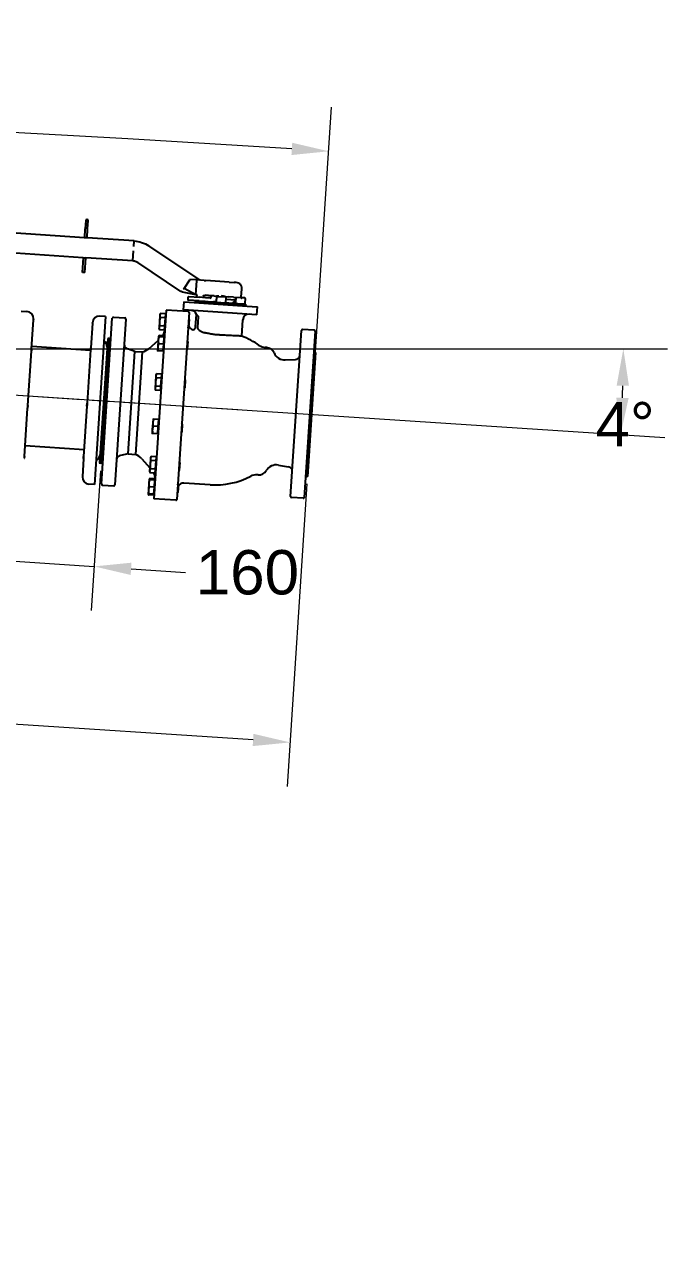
# Model space of a CAD drawing. Header units: millimetres. Extents: x 0 to 14850, y -38768 to 10500.
# Drawn here: x 6331 to 7420, y 5505 to 7564 of the extents above; entities that cross this region are included whole.
import ezdxf

# ---------------------------------------------------------------- set-up
doc = ezdxf.new("R2010")
doc.units = ezdxf.units.MM
doc.header["$LTSCALE"] = 25
doc.linetypes.add('CHAIN', pattern=[0.3543, 0.2362, -0.0295, 0.0591, -0.0295])
for name, color, linetype, lineweight in [('Centerline', 7, 'Continuous', 18), ('Dimension', 7, 'Continuous', 18), ('Visible', 7, 'Continuous', 25)]:
    doc.layers.add(name, color=color, linetype=linetype, lineweight=lineweight)
doc.styles.add('Title', font='arial.ttf')
doc.dimstyles.new('Default - Method 2b', dxfattribs={"dimscale": 25, "dimtxt": 3, "dimasz": 2.5, "dimexe": 3, "dimexo": 0.5, "dimgap": 0.7, "dimtad": 0, "dimtoh": 1, "dimdec": 1, "dimrnd": 1e-08, "dimtxsty": 'Title', "dimcen": 0.09, "dimdle": 10, "dimclrd": 256, "dimclre": 256, "dimclrt": 7, "dimadec": 0, "dimazin": 2, "dimtfac": 0.833333, "dimtdec": 1, "dimtmove": 0, "dimatfit": 3, "dimfxl": 1, "dimtolj": 1, "dimlwd": -1, "dimlwe": -1, "dimarcsym": 0})

# ---------------------------------------------------------------- blocks, each defined once
blk = doc.blocks.new('*D48')
at = {"layer": 'Defpoints', "color": 0, "transparency": 16777216}
for p in [(5120.4, 7014.7), (5132.9, 7014.7), (5651.1, 6979.9), (7343.1, 6917.7)]:
    blk.add_point(p, dxfattribs=at)
at = {"layer": 'Dimension', "transparency": 16777216}
for p, q in [((5145.4, 7014.7), (7420.2, 7014.7)), ((5663.6, 6979.1), (7415.3, 6864.3))]:
    blk.add_line(p, q, dxfattribs=at)
blk.add_arc((5120.4, 7014.7), 2224.8, 357.859, 358.3904, dxfattribs=at)
for points in [[(7333.9, 6952.4), (7354.7, 6952.1), (7345.2, 7014.7)], [(7354.1, 6931.1), (7333.3, 6932.1), (7340.4, 6869.2)]]:
    blk.add_solid(points, dxfattribs=at)
at = {"layer": 'Dimension', "color": 7, "transparency": 16777216, "insert": (7298.1, 6849.4), "char_height": 75, "attachment_point": 7, "style": 'Title'}
blk.add_mtext('\\A1;4°', dxfattribs=at)
blk = doc.blocks.new('*D49')
at = {"layer": 'Defpoints', "color": 0, "transparency": 16777216}
for p in [(4831.7, 7436.9), (822.5, 7008.3), (6810.5, 6798.7), (3823.4, -38768.2)]:
    blk.add_point(p, dxfattribs=at)
at = {"layer": 'Dimension', "transparency": 16777216}
for p, q in [((821.7, 7020.8), (795.3, 7423.8)), ((6811.3, 6811.2), (6851.4, 7423.8))]:
    blk.add_line(p, q, dxfattribs=at)
blk.add_arc((3823.4, -38768.2), 46216.1, 86.32687, 93.67315, dxfattribs=at)
for points in [[(863.2, 7342.6), (861.9, 7363.4), (800.2, 7349)], [(6784.8, 7363.4), (6783.5, 7342.6), (6846.5, 7349)]]:
    blk.add_solid(points, dxfattribs=at)
at = {"layer": 'Dimension', "color": 7, "transparency": 16777216, "insert": (3778.9, 7465.4), "char_height": 75, "attachment_point": 7, "style": 'Title'}
blk.add_mtext('\\A1;8°', dxfattribs=at)
blk = doc.blocks.new('*D52')
at = {"layer": 'Defpoints', "color": 0, "transparency": 16777216}
for p in [(5120.4, 7014.7), (6810.5, 6798.7), (5084, 6459.7)]:
    blk.add_point(p, dxfattribs=at)
at = {"layer": 'Dimension', "transparency": 16777216}
for p, q in [((5119.6, 7002.3), (5079.1, 6384.8)), ((6809.6, 6786.2), (6776, 6273.6)), ((5146.4, 6455.6), (5741.1, 6416.6)), ((6718.6, 6352.5), (5978.6, 6401))]:
    blk.add_line(p, q, dxfattribs=at)
for points in [[(5147.1, 6466), (5145.7, 6445.2), (5084, 6459.7)], [(6719.3, 6362.9), (6717.9, 6342.1), (6781, 6348.4)]]:
    blk.add_solid(points, dxfattribs=at)
at = {"layer": 'Dimension', "color": 7, "transparency": 16777216, "insert": (5758.6, 6370.5), "char_height": 75, "attachment_point": 7, "style": 'Title'}
blk.add_mtext('\\A1;1701', dxfattribs=at)
blk = doc.blocks.new('*D58')
at = {"layer": 'Defpoints', "color": 0, "transparency": 16777216}
for p in [(6301.5, 6831.1), (6461.2, 6820.6), (6290.1, 6656.7)]:
    blk.add_point(p, dxfattribs=at)
at = {"layer": 'Dimension', "transparency": 16777216}
for p, q in [((6300.7, 6818.6), (6285.2, 6581.9)), ((6460.3, 6808.1), (6444.8, 6571.4)), ((6227.7, 6660.8), (6165.3, 6664.9)), ((6290.1, 6656.7), (6449.7, 6646.3)), ((6512.1, 6642.2), (6604.1, 6636.1))]:
    blk.add_line(p, q, dxfattribs=at)
for points in [[(6228.4, 6671.2), (6227, 6650.4), (6290.1, 6656.7)], [(6512.8, 6652.6), (6511.4, 6631.8), (6449.7, 6646.3)]]:
    blk.add_solid(points, dxfattribs=at)
at = {"layer": 'Dimension', "color": 7, "transparency": 16777216, "insert": (6621.6, 6597.8), "char_height": 75, "attachment_point": 7, "style": 'Title'}
blk.add_mtext('\\A1;160', dxfattribs=at)

msp = doc.modelspace()

# ---------------------------------------------------------------- linework, layer by layer
at = {"layer": 'Centerline', "linetype": 'CHAIN', "ltscale": 23.990969}
msp.add_line((5651.09, 6979.94), (6692.94, 6911.64), dxfattribs=at)
at = {"layer": 'Visible'}
for p, q in [((6433.34, 7202.75), (5931.67, 7235.63)), ((6435.49, 7231.78), (6434.58, 7217.81)), ((6438.57, 7217.55), (6439.48, 7231.52)), ((6433.59, 7202.7), (6434.58, 7217.81)), ((6437.58, 7202.44), (6438.57, 7217.55)), ((6431.11, 7168.82), (5929.44, 7201.71)), ((6517.41, 7197.24), (6437.83, 7202.45)), ((6516.79, 7187.83), (6517.41, 7197.24)), ((6629, 7130.79), (6542.17, 7188.82)), ((6429.74, 7143.97), (6431.37, 7168.83)), ((6433.73, 7143.71), (6435.36, 7168.57)), ((6515.18, 7163.31), (6435.6, 7168.52)), ((6515.18, 7163.31), (6516.3, 7180.27)), ((6596.34, 7111.72), (6523.28, 7160.55)), ((6433.73, 7143.71), (6429.74, 7143.97)), ((6601.66, 7116.76), (6611.31, 7131.2)), ((6611.31, 7131.2), (6611.79, 7131.92)), ((6623.31, 7131.17), (6611.79, 7131.92)), ((6621.68, 7106.22), (6623.25, 7130.17)), ((6635.71, 7130.35), (6623.31, 7131.17)), ((6635.71, 7130.35), (6638.78, 7130.15)), ((6677.92, 7127.59), (6638.78, 7130.15)), ((6677.92, 7127.59), (6686.81, 7127)), ((6690.17, 7126.78), (6686.81, 7127)), ((6600.86, 7115.56), (6601.66, 7116.76)), ((6621.68, 7106.22), (6601.66, 7116.76)), ((6623.82, 7106.08), (6621.68, 7106.22)), ((6623.59, 7102.58), (6623.82, 7106.08)), ((6648.17, 7104.48), (6637.88, 7105.16)), ((6647.11, 7103.55), (6646.96, 7101.25)), ((6652.51, 7104.2), (6648.17, 7104.48)), ((6652.51, 7104.2), (6656.5, 7103.94)), ((6656.5, 7103.94), (6655.91, 7094.96)), ((6660.49, 7103.68), (6656.5, 7103.94)), ((6657.57, 7103.37), (6671.54, 7102.45)), ((6698.58, 7102.18), (6699.49, 7116.15)), ((6601.34, 7094.02), (6600.45, 7080.55)), ((6601.34, 7094.02), (6610.12, 7093.45)), ((6608.18, 7102.09), (6607.92, 7098.1)), ((6627.59, 7095.81), (6608.86, 7097.04)), ((6609.25, 7103.03), (6627.99, 7101.8)), ((6610.12, 7093.45), (6717.28, 7086.42)), ((6621.33, 7093.25), (6621.49, 7095.71)), ((6621.33, 7093.25), (6706.15, 7087.69)), ((6623.29, 7092.59), (6621.33, 7093.25)), ((6621.49, 7095.71), (6706.31, 7090.15)), ((6623.59, 7102.58), (6623.56, 7102.09)), ((6627.59, 7095.81), (6637.65, 7095.15)), ((6638.04, 7101.14), (6627.99, 7101.8)), ((6637.65, 7095.15), (6642.58, 7094.83)), ((6642.98, 7100.81), (6638.04, 7101.14)), ((6642.58, 7094.83), (6651.86, 7094.22)), ((6645.82, 7100.63), (6642.98, 7100.81)), ((6646.94, 7094.04), (6646.97, 7094.54)), ((6654.85, 7094.02), (6651.86, 7094.22)), ((6654.85, 7094.02), (6655.95, 7093.95)), ((6656.5, 7102.43), (6655.92, 7093.45)), ((6671.57, 7102.95), (6676.29, 7102.64)), ((6672.47, 7101.39), (6671.88, 7092.41)), ((6671.91, 7092.91), (6683.83, 7092.12)), ((6689.16, 7096.79), (6672.24, 7097.89)), ((6685.18, 7102.06), (6676.29, 7102.64)), ((6680.86, 7091.82), (6680.9, 7092.32)), ((6683.83, 7092.12), (6687.88, 7091.86)), ((6685.18, 7102.06), (6697.52, 7101.25)), ((6687.88, 7091.86), (6692.87, 7091.53)), ((6689.53, 7101.77), (6688.94, 7092.79)), ((6689.16, 7096.79), (6689.49, 7101.77)), ((6692.87, 7091.53), (6703.7, 7090.82)), ((6698.51, 7101.18), (6697.52, 7101.25)), ((6698.58, 7102.18), (6698.51, 7101.18)), ((6698.51, 7101.18), (6698.7, 7101.17)), ((6704.35, 7100.8), (6699.51, 7101.12)), ((6704.12, 7087.29), (6706.15, 7087.69)), ((6705.28, 7099.74), (6704.76, 7091.75)), ((6706.15, 7087.69), (6706.31, 7090.15)), ((6717.28, 7086.42), (6726.07, 7085.85)), ((6725.19, 7072.38), (6726.07, 7085.85)), ((6326.23, 7078.49), (6335.71, 7077.87)), ((6343.61, 7014.85), (6346.79, 7063.42)), ((6346.83, 7064.1), (6346.79, 7063.42)), ((6346.83, 7064.1), (6346.9, 7065.11)), ((6468.92, 7069.13), (6450.28, 6784.74)), ((6468.92, 7069.13), (6459.45, 7069.75)), ((6461.89, 6785.99), (6480.27, 7066.38)), ((6482.4, 7068.25), (6501.36, 7067.01)), ((6503.22, 7064.88), (6484.84, 6784.48)), ((6571.35, 7079.96), (6550.42, 6760.64)), ((6560.75, 7071.08), (6560.07, 7060.71)), ((6560.85, 7072.69), (6560.75, 7071.08)), ((6560.85, 7072.69), (6562.04, 7074.47)), ((6569.7, 7067.02), (6561.59, 7067.55)), ((6570.16, 7073.94), (6562.04, 7074.47)), ((6569.7, 7067.02), (6568.8, 7053.2)), ((6570.16, 7073.94), (6569.7, 7067.02)), ((6569.97, 7071.09), (6570.77, 7071.03)), ((6608.77, 7077.5), (6571.35, 7079.96)), ((6610.17, 7075.91), (6589.43, 6759.59)), ((6609.24, 7079.98), (6600.45, 7080.55)), ((6716.4, 7072.95), (6609.24, 7079.98)), ((6610.41, 7064.2), (6609.47, 7065.26)), ((6610.41, 7064.2), (6609.52, 7050.68)), ((6621.36, 7051.62), (6622.75, 7072.88)), ((6625.52, 7068.89), (6624.32, 7050.55)), ((6699.26, 7036.12), (6701.08, 7063.94)), ((6725.19, 7072.38), (6716.4, 7072.95)), ((6446.66, 7058.14), (6443.91, 7016.26)), ((6446.66, 7058.14), (6446.68, 7058.44)), ((6446.69, 7058.56), (6446.68, 7058.44)), ((6559.39, 7050.34), (6559.28, 7048.74)), ((6559.28, 7048.74), (6560.23, 7046.81)), ((6560.07, 7060.71), (6559.39, 7050.34)), ((6568.34, 7046.28), (6560.23, 7046.81)), ((6568.8, 7053.2), (6560.69, 7053.73)), ((6568.8, 7053.2), (6568.34, 7046.28)), ((6568.53, 7049.13), (6569.33, 7049.08)), ((6609.52, 7050.68), (6608.73, 7049.99)), ((6782.17, 6764.49), (6800.61, 7045.89)), ((6822.17, 7045.98), (6802.21, 7047.28)), ((6823.57, 7044.38), (6805.12, 6762.99)), ((6472.52, 7032.32), (6458.66, 6820.77)), ((6475.02, 7032.15), (6461.15, 6820.61)), ((6475.02, 7032.15), (6472.52, 7032.32)), ((6474.95, 7031.16), (6478.06, 7032.69)), ((6542.8, 7015.26), (6557.96, 7028.56)), ((6558.01, 7029.25), (6557.22, 7017.28)), ((6558.4, 7035.24), (6558.01, 7029.25)), ((6558.4, 7035.24), (6559.59, 7037.02)), ((6566.79, 7022.66), (6558.68, 7023.19)), ((6567.58, 7034.64), (6559.47, 7035.17)), ((6565.98, 7036.6), (6559.59, 7037.02)), ((6566.79, 7022.66), (6566.01, 7010.69)), ((6567.58, 7034.64), (6566.79, 7022.66)), ((6567.51, 7033.64), (6568.31, 7033.59)), ((6607.95, 7026.75), (6607.02, 7027.81)), ((6607.95, 7026.75), (6607.06, 7013.23)), ((6337.31, 6918.75), (6343.35, 7011.01)), ((6343.61, 7014.85), (6343.35, 7011.01)), ((6343.87, 7018.86), (6443.65, 7012.31)), ((6443.68, 7012.66), (6437.77, 6922.58)), ((6443.68, 7012.66), (6443.91, 7016.26)), ((6518.68, 7010.25), (6505.98, 7014.33)), ((6507.3, 6836.62), (6518.68, 7010.25)), ((6518.68, 7010.25), (6530.78, 7009.46)), ((6530.78, 7009.46), (6519.4, 6835.83)), ((6557.22, 7017.28), (6556.83, 7011.29)), ((6566.01, 7010.69), (6557.9, 7011.22)), ((6566.07, 7011.68), (6566.87, 7011.63)), ((6607.06, 7013.23), (6606.01, 7012.31)), ((6741.24, 7016.71), (6739.29, 7016.84)), ((6824.2, 7008.26), (6810.47, 6798.71)), ((6824.2, 7008.26), (6821.32, 7010.19)), ((6773.1, 6995.68), (6790.17, 6996.31)), ((6554.04, 6968.77), (6553.36, 6958.4)), ((6554.15, 6970.38), (6554.04, 6968.77)), ((6554.15, 6970.38), (6555.34, 6972.16)), ((6563, 6964.71), (6554.88, 6965.24)), ((6563.45, 6971.63), (6555.34, 6972.16)), ((6563, 6964.71), (6562.09, 6950.89)), ((6563.45, 6971.63), (6563, 6964.71)), ((6563.26, 6968.78), (6564.06, 6968.72)), ((6603.7, 6961.89), (6602.77, 6962.95)), ((6603.7, 6961.89), (6602.81, 6948.37)), ((6552.68, 6948.03), (6552.58, 6946.43)), ((6552.58, 6946.43), (6553.53, 6944.5)), ((6553.36, 6958.4), (6552.68, 6948.03)), ((6561.64, 6943.97), (6553.53, 6944.5)), ((6562.09, 6950.89), (6553.98, 6951.42)), ((6562.09, 6950.89), (6561.64, 6943.97)), ((6561.82, 6946.82), (6562.62, 6946.77)), ((6602.81, 6948.37), (6601.75, 6947.44)), ((6337.31, 6918.75), (6336.99, 6914)), ((6437.46, 6917.8), (6437.77, 6922.58)), ((6331.63, 6832.11), (6336.99, 6914)), ((6437.46, 6917.8), (6431.85, 6832.28)), ((6548.06, 6877.52), (6547.67, 6871.53)), ((6548.84, 6889.49), (6548.06, 6877.52)), ((6549.24, 6895.48), (6548.84, 6889.49)), ((6557.63, 6882.9), (6549.52, 6883.43)), ((6558.42, 6894.88), (6550.31, 6895.41)), ((6557.63, 6882.9), (6556.85, 6870.93)), ((6558.42, 6894.88), (6557.63, 6882.9)), ((6558.35, 6893.88), (6559.15, 6893.83)), ((6598.79, 6886.99), (6597.86, 6888.06)), ((6598.79, 6886.99), (6597.9, 6873.47)), ((6556.85, 6870.93), (6548.74, 6871.46)), ((6556.91, 6871.93), (6557.71, 6871.87)), ((6597.9, 6873.47), (6596.84, 6872.54)), ((6332.86, 6850.92), (6432.64, 6844.37)), ((6507.3, 6836.62), (6494.17, 6834.24)), ((6507.3, 6836.62), (6519.4, 6835.83)), ((6331.63, 6832.11), (6331.44, 6829.23)), ((6431.64, 6829.11), (6429.61, 6798.12)), ((6431.64, 6829.11), (6431.85, 6832.28)), ((6461.15, 6820.61), (6458.66, 6820.77)), ((6461.22, 6821.61), (6464.1, 6819.68)), ((6530.56, 6828.51), (6543.85, 6813.35)), ((6544.2, 6818.64), (6543.52, 6808.27)), ((6544.88, 6829.01), (6544.2, 6818.64)), ((6544.99, 6830.62), (6544.88, 6829.01)), ((6544.99, 6830.62), (6546.18, 6832.4)), ((6553.83, 6824.95), (6545.72, 6825.48)), ((6554.29, 6831.87), (6546.18, 6832.4)), ((6553.83, 6824.95), (6552.93, 6811.13)), ((6554.29, 6831.87), (6553.83, 6824.95)), ((6554.1, 6829.02), (6554.9, 6828.96)), ((6594.54, 6822.13), (6593.61, 6823.18)), ((6594.54, 6822.13), (6593.65, 6808.61)), ((6761.45, 6817.85), (6778.28, 6815)), ((6542.53, 6793.17), (6543.72, 6794.95)), ((6543.52, 6808.27), (6543.42, 6806.67)), ((6543.42, 6806.67), (6544.36, 6804.74)), ((6551.83, 6794.42), (6543.72, 6794.95)), ((6552.47, 6804.21), (6544.36, 6804.74)), ((6552.93, 6811.13), (6544.82, 6811.66)), ((6552.93, 6811.13), (6552.47, 6804.21)), ((6552.66, 6807.06), (6553.46, 6807.01)), ((6593.65, 6808.61), (6592.59, 6807.68)), ((6727.11, 6801.17), (6725.16, 6801.3)), ((6810.47, 6798.71), (6807.36, 6797.18)), ((6450.28, 6784.74), (6440.8, 6785.36)), ((6463.75, 6783.86), (6482.71, 6782.62)), ((6541.35, 6775.21), (6540.96, 6769.22)), ((6542.14, 6787.18), (6541.35, 6775.21)), ((6542.53, 6793.17), (6542.14, 6787.18)), ((6550.93, 6780.59), (6542.81, 6781.12)), ((6551.71, 6792.57), (6543.6, 6793.1)), ((6550.93, 6780.59), (6550.14, 6768.62)), ((6551.71, 6792.57), (6550.93, 6780.59)), ((6551.65, 6791.57), (6552.44, 6791.52)), ((6551.83, 6794.42), (6551.71, 6792.57)), ((6592.08, 6784.68), (6591.2, 6771.16)), ((6592.08, 6784.68), (6591.39, 6785.47)), ((6645.68, 6784.46), (6601.28, 6787.37)), ((6540.96, 6769.22), (6541.91, 6767.3)), ((6550.02, 6766.76), (6541.91, 6767.3)), ((6550.14, 6768.62), (6542.03, 6769.15)), ((6550.14, 6768.62), (6550.02, 6766.76)), ((6550.21, 6769.61), (6551, 6769.56)), ((6587.84, 6758.19), (6550.42, 6760.64)), ((6591.2, 6771.16), (6590.13, 6770.23)), ((6803.52, 6761.59), (6783.57, 6762.89))]:
    msp.add_line(p, q, dxfattribs=at)
for centre, radius, start, end in [((6437.49, 7231.65), 2, 356.24939, 176.24939), ((6657.5, 7102.37), 1, 86.24939, 176.24939), ((6608.92, 7098.04), 1, 176.24939, 266.24939), ((6609.18, 7102.03), 1, 86.24939, 176.24939), ((6654.92, 7095.02), 1, 266.24939, 356.24939), ((6671.47, 7101.45), 1, 356.24939, 86.24939), ((6687.95, 7092.86), 1, 266.24939, 356.24939), ((6697.58, 7102.25), 1, 266.24939, 356.24939), ((6699.58, 7102.12), 1, 176.24939, 266.24939), ((6703.76, 7091.82), 1, 266.24939, 356.24939), ((6704.28, 7099.8), 1, 356.24939, 86.24939), ((6334.93, 7065.89), 12, 356.24939, 86.24939), ((6458.66, 7057.78), 12, 86.24939, 176.24939), ((6482.26, 7066.25), 2, 86.24939, 176.24939), ((6501.22, 7065.01), 2, 356.24939, 86.24939), ((6608.67, 7076.01), 1.5, 356.24939, 86.24939), ((6613.27, 7069.69), 10, 18.58103, 86.24939), ((6711.06, 7063.28), 10, 86.24939, 176.24939), ((6549.18, 7047.46), 20, 320.83885, 356.24939), ((6618.94, 7056.79), 10, 202.09132, 258.66227), ((6802.11, 7045.79), 1.5, 86.24939, 176.24939), ((6822.07, 7044.48), 1.5, 356.24939, 86.24939), ((6460.57, 7018.07), 11, 356.24939, 59.2137), ((6508.42, 7021.94), 8, 176.24939, 252.21315), ((6654.19, 6914.18), 130, 54.82548, 69.71353), ((6526.32, 7034.06), 25, 280.28563, 311.24939), ((6740.6, 7036.79), 20, 234.82548, 266.24939), ((6740.26, 7001.74), 15, 23.45228, 86.24939), ((6772.37, 7015.67), 20, 203.45228, 272.11796), ((6789.87, 7004.31), 8, 272.11796, 356.24939), ((6448.66, 6836.46), 11, 293.28508, 356.24939), ((6511.76, 6812.03), 25, 41.24939, 72.21315), ((6495.6, 6826.37), 8, 100.28563, 176.24939), ((6758.11, 6798.14), 20, 80.38082, 149.0465), ((6441.59, 6797.34), 12, 176.24939, 266.24939), ((6532.68, 6795.76), 20, 356.24939, 25.36745), ((6654.19, 6914.18), 130, 266.24939, 297.6733), ((6723.85, 6781.34), 20, 86.24939, 117.6733), ((6728.09, 6816.14), 15, 266.24939, 329.0465), ((6776.94, 6807.11), 8, 356.24939, 80.38082), ((6463.88, 6785.86), 2, 176.24939, 266.24939), ((6482.84, 6784.61), 2, 266.24939, 356.24939), ((6600.62, 6777.39), 10, 86.24939, 150.40746), ((6587.94, 6759.68), 1.5, 266.24939, 356.24939), ((6783.66, 6764.39), 1.5, 176.24939, 266.24939), ((6803.62, 6763.08), 1.5, 266.24939, 356.24939)]:
    msp.add_arc(centre, radius, start, end, dxfattribs=at)
for points, knots in [([(6437.83, 7202.45), (6437.83, 7202.45), (6437.77, 7202.45), (6437.54, 7202.44), (6437.37, 7202.43), (6436.97, 7202.42), (6436.71, 7202.41), (6436.16, 7202.42), (6435.86, 7202.43), (6435.57, 7202.45), (6435.29, 7202.47), (6434.99, 7202.5), (6434.44, 7202.56), (6434.19, 7202.6), (6433.79, 7202.66), (6433.62, 7202.69), (6433.39, 7202.74), (6433.34, 7202.75), (6433.34, 7202.75)], [1.01833806, 1.01833806, 1.01833806, 1.01833806, 1.10319912, 1.10319912, 1.18806018, 1.18806018, 1.27292213, 1.27292213, 1.35778408, 1.35778408, 1.35778408, 1.44264603, 1.44264603, 1.52750798, 1.52750798, 1.61236904, 1.61236904, 1.6972301, 1.6972301, 1.6972301, 1.6972301]), ([(6517.41, 7197.24), (6521.65, 7196.8), (6525.89, 7195.99), (6534.26, 7193.31), (6538.41, 7191.32), (6542.17, 7188.82)], [0, 0, 0, 0, 1.2804015, 1.2804015, 2.6352209, 2.6352209, 2.6352209, 2.6352209]), ([(6431.11, 7168.82), (6431.11, 7168.82), (6431.17, 7168.82), (6431.4, 7168.84), (6431.58, 7168.84), (6431.98, 7168.86), (6432.23, 7168.86), (6432.79, 7168.85), (6433.09, 7168.84), (6433.37, 7168.82), (6433.65, 7168.8), (6433.95, 7168.78), (6434.5, 7168.71), (6434.75, 7168.67), (6435.15, 7168.61), (6435.32, 7168.58), (6435.55, 7168.54), (6435.6, 7168.52), (6435.6, 7168.52)], [1.01833806, 1.01833806, 1.01833806, 1.01833806, 1.10319912, 1.10319912, 1.18806018, 1.18806018, 1.27292213, 1.27292213, 1.35778408, 1.35778408, 1.35778408, 1.44264603, 1.44264603, 1.52750798, 1.52750798, 1.61236904, 1.61236904, 1.6972301, 1.6972301, 1.6972301, 1.6972301]), ([(6523.28, 7160.55), (6521.63, 7161.64), (6519.76, 7162.46), (6516.97, 7163.1), (6516.08, 7163.23), (6515.18, 7163.31)], [0, 0, 0, 0, 0.59263761, 0.59263761, 0.86121302, 0.86121302, 0.86121302, 0.86121302]), ([(6699.49, 7116.15), (6699.59, 7117.68), (6699.34, 7119.23), (6698.16, 7122.06), (6697.23, 7123.34), (6695.51, 7124.84), (6694.89, 7125.27), (6692.93, 7126.32), (6691.51, 7126.7), (6690.17, 7126.78)], [-1.4459318, -1.4459318, -1.4459318, -1.4459318, -1.0328084, -1.0328084, -0.6196851, -0.6196851, -0.4131234, -0.4131234, 0, 0, 0, 0]), ([(6599.29, 7110.52), (6598.46, 7110.68), (6597.64, 7110.97), (6596.71, 7111.49), (6596.52, 7111.6), (6596.34, 7111.72)], [0, 0, 0, 0, 0.25470943, 0.25470943, 0.31968239, 0.31968239, 0.31968239, 0.31968239]), ([(6635.41, 7104.86), (6635.51, 7104.88), (6635.62, 7104.9), (6636.23, 7105.03), (6636.7, 7105.12), (6637.14, 7105.15)], [1.06544611, 1.06544611, 1.06544611, 1.06544611, 1.081933268, 1.081933268, 1.155558978, 1.155558978, 1.155558978, 1.155558978]), ([(6647.11, 7103.55), (6647.12, 7103.67), (6647.15, 7103.82), (6647.26, 7104.04), (6647.35, 7104.16), (6647.54, 7104.32), (6647.67, 7104.39), (6647.9, 7104.47), (6648.05, 7104.49), (6648.17, 7104.48)], [0.29642657, 0.29642657, 0.29642657, 0.29642657, 0.33343054, 0.33343054, 0.37046764, 0.37046764, 0.4075425, 0.4075425, 0.44464511, 0.44464511, 0.44464511, 0.44464511]), ([(6671.57, 7102.95), (6670.49, 7103.02), (6669.31, 7103.24), (6666.93, 7103.79), (6665.74, 7104.11), (6664.65, 7104.4)], [-0.67667279, -0.67667279, -0.67667279, -0.67667279, -0.3383364, -0.3383364, 0, 0, 0, 0]), ([(6645.88, 7099.62), (6645.88, 7099.62), (6645.88, 7099.62), (6646.07, 7099.79), (6646.28, 7099.97), (6646.61, 7100.35), (6646.72, 7100.51), (6646.89, 7100.86), (6646.94, 7101.06), (6646.96, 7101.25)], [-0.0004371, -0.0004371, -0.0004371, -0.0004371, 0, 0, 0.07466835, 0.07466835, 0.13766528, 0.13766528, 0.21577625, 0.21577625, 0.21577625, 0.21577625]), ([(6698.7, 7101.17), (6698.71, 7101.16), (6698.71, 7101.14), (6698.88, 7100.77), (6699.19, 7100.41), (6699.45, 7100.12)], [-0.12200277, -0.12200277, -0.12200277, -0.12200277, -0.11756282, -0.11756282, 0, 0, 0, 0]), ([(6346.79, 7063.42), (6346.8, 7063.53), (6346.8, 7063.64), (6346.82, 7063.98), (6346.83, 7064.12), (6346.84, 7064.14), (6346.84, 7064.13), (6346.83, 7064.1)], [-2.19527918, -2.19527918, -2.19527918, -2.19527918, -2.09934923, -2.09934923, -1.8229843, -1.8229843, -1.70977025, -1.70977025, -1.70977025, -1.70977025]), ([(6622.75, 7072.88), (6622.75, 7072.88), (6622.75, 7072.88), (6622.77, 7072.87), (6622.9, 7072.78), (6623.4, 7072.4), (6623.77, 7072.12), (6624.53, 7071.37), (6624.93, 7070.89), (6625.3, 7070.16), (6625.39, 7069.93), (6625.49, 7069.51), (6625.52, 7069.34), (6625.53, 7069.07), (6625.53, 7068.98), (6625.52, 7068.89)], [4.0522796, 4.0522796, 4.0522796, 4.0522796, 4.0861482, 4.0861482, 4.6143969, 4.6143969, 5.1864415, 5.1864415, 5.8144817, 5.8144817, 6.0383443, 6.0383443, 6.1706652, 6.1706652, 6.2348718, 6.2348718, 6.2348718, 6.2348718]), ([(6446.68, 7058.44), (6446.68, 7058.49), (6446.68, 7058.53), (6446.69, 7058.62), (6446.69, 7058.57), (6446.67, 7058.33), (6446.66, 7058.24), (6446.66, 7058.14)], [-2.19527918, -2.19527918, -2.19527918, -2.19527918, -2.09934923, -2.09934923, -1.8229843, -1.8229843, -1.70977025, -1.70977025, -1.70977025, -1.70977025]), ([(6608.73, 7049.99), (6608.72, 7049.98), (6608.72, 7049.98), (6608.67, 7049.97), (6608.62, 7050.04), (6608.54, 7050.4), (6608.52, 7050.69), (6608.54, 7051.06)], [2.23171863, 2.23171863, 2.23171863, 2.23171863, 2.25494292, 2.25494292, 2.4488197, 2.4488197, 2.6508871, 2.6508871, 2.6508871, 2.6508871]), ([(6616.97, 7046.99), (6617.51, 7047.05), (6618.05, 7047.21), (6619.01, 7047.68), (6619.46, 7047.99), (6620.23, 7048.73), (6620.55, 7049.17), (6621.04, 7050.11), (6621.21, 7050.62), (6621.33, 7051.3), (6621.34, 7051.46), (6621.36, 7051.62)], [0.00002823, 0.00002823, 0.00002823, 0.00002823, 0.16298344, 0.16298344, 0.32216932, 0.32216932, 0.48214525, 0.48214525, 0.64079421, 0.64079421, 0.6887853, 0.6887853, 0.6887853, 0.6887853]), ([(6618.25, 7046.27), (6618.24, 7046.27), (6618.24, 7046.28), (6618.24, 7046.28), (6618.17, 7046.31), (6618.11, 7046.34), (6618.05, 7046.37), (6617.88, 7046.46), (6617.73, 7046.54), (6617.6, 7046.62), (6617.45, 7046.7), (6617.33, 7046.77), (6617.24, 7046.82), (6617.22, 7046.83), (6617.21, 7046.84), (6617.19, 7046.85), (6617.11, 7046.9), (6617.05, 7046.94), (6617.01, 7046.96), (6617, 7046.97), (6616.98, 7046.98), (6616.98, 7046.99), (6616.97, 7046.99), (6616.97, 7046.99), (6616.97, 7046.99)], [-0.0064004, -0.0064004, -0.0064004, -0.0064004, 0, 0, 0, 0.0924247, 0.0924247, 0.0924247, 0.3578362, 0.3578362, 0.3578362, 0.6488546, 0.6488546, 0.6488546, 0.7016927, 0.7016927, 0.7016927, 0.9772218, 0.9772218, 0.9772218, 1.1222964, 1.1222964, 1.1222964, 1.1941649, 1.1941649, 1.1941649, 1.1941649]), ([(6624.32, 7050.55), (6624.32, 7050.48), (6624.32, 7050.41), (6624.32, 7050.33), (6624.33, 7050.23), (6624.34, 7050.13), (6624.36, 7050.04), (6624.4, 7049.86), (6624.45, 7049.69), (6624.51, 7049.53), (6624.55, 7049.43), (6624.6, 7049.33), (6624.65, 7049.23), (6624.79, 7048.95), (6624.97, 7048.65), (6625.19, 7048.36), (6625.52, 7047.91), (6625.97, 7047.41), (6626.55, 7046.88), (6626.71, 7046.74), (6626.87, 7046.59), (6627.04, 7046.45), (6627.26, 7046.27), (6627.49, 7046.09), (6627.73, 7045.91), (6628.02, 7045.69), (6628.32, 7045.49), (6628.63, 7045.28), (6628.8, 7045.18), (6628.96, 7045.07), (6629.13, 7044.96), (6629.8, 7044.56), (6630.51, 7044.17), (6631.26, 7043.81), (6632.85, 7043.06), (6634.64, 7042.4), (6636.62, 7041.89)], [0.0000008, 0.0000008, 0.0000008, 0.0000008, 0.0227357, 0.0227357, 0.0227357, 0.0561789, 0.0561789, 0.0561789, 0.1235872, 0.1235872, 0.1235872, 0.1651111, 0.1651111, 0.1651111, 0.2803613, 0.2803613, 0.2803613, 0.4523858, 0.4523858, 0.4523858, 0.4975069, 0.4975069, 0.4975069, 0.5531683, 0.5531683, 0.5531683, 0.6181517, 0.6181517, 0.6181517, 0.6524217, 0.6524217, 0.6524217, 0.7857252, 0.7857252, 0.7857252, 1.0646672, 1.0646672, 1.0646672, 1.0646672]), ([(6662.3, 7037.94), (6661.63, 7037.98), (6660.96, 7038.02), (6657.84, 7038.22), (6655.31, 7038.46), (6650.29, 7039.1), (6647.8, 7039.49), (6643.05, 7040.38), (6640.78, 7040.87), (6637.98, 7041.55), (6637.29, 7041.72), (6636.62, 7041.89)], [-12.0301685, -12.0301685, -12.0301685, -12.0301685, -11.8316877, -11.8316877, -11.0920971, -11.0920971, -10.3525064, -10.3525064, -9.6129158, -9.6129158, -9.3626568, -9.3626568, -9.3626568, -9.3626568]), ([(6699.26, 7036.12), (6699.26, 7036.12), (6699.02, 7036.13), (6698.04, 7036.18), (6697.29, 7036.22), (6695.3, 7036.31), (6694.06, 7036.38), (6691.2, 7036.52), (6689.58, 7036.6), (6686.12, 7036.77), (6684.17, 7036.86), (6679.91, 7037.07), (6677.61, 7037.19), (6672.81, 7037.43), (6670.31, 7037.55), (6665.96, 7037.76), (6664.11, 7037.86), (6662.3, 7037.94)], [5.876693, 5.876693, 5.876693, 5.876693, 6.611227, 6.611227, 7.345761, 7.345761, 8.0802951, 8.0802951, 8.8148291, 8.8148291, 9.5494683, 9.5494683, 10.2841076, 10.2841076, 11.0187468, 11.0187468, 11.5550009, 11.5550009, 11.5550009, 11.5550009]), ([(6343.35, 7011.01), (6343.37, 7011.3), (6343.39, 7011.58), (6343.46, 7012.67), (6343.51, 7013.41), (6343.57, 7014.35), (6343.59, 7014.6), (6343.61, 7014.85)], [-2.19527918, -2.19527918, -2.19527918, -2.19527918, -2.09934923, -2.09934923, -1.8229843, -1.8229843, -1.70977025, -1.70977025, -1.70977025, -1.70977025]), ([(6443.91, 7016.26), (6443.9, 7016.08), (6443.89, 7015.88), (6443.84, 7015.07), (6443.79, 7014.38), (6443.72, 7013.31), (6443.7, 7012.99), (6443.68, 7012.66)], [-2.19527918, -2.19527918, -2.19527918, -2.19527918, -2.09934923, -2.09934923, -1.8229843, -1.8229843, -1.70977025, -1.70977025, -1.70977025, -1.70977025]), ([(6336.99, 6914), (6337, 6914.13), (6337.01, 6914.26), (6337.1, 6915.71), (6337.2, 6917.11), (6337.29, 6918.58), (6337.3, 6918.67), (6337.31, 6918.75)], [-3.22529875, -3.22529875, -3.22529875, -3.22529875, -3.17709695, -3.17709695, -2.68834505, -2.68834505, -2.65935601, -2.65935601, -2.65935601, -2.65935601]), ([(6437.77, 6922.58), (6437.75, 6922.27), (6437.73, 6921.95), (6437.65, 6920.72), (6437.59, 6919.8), (6437.51, 6918.52), (6437.48, 6918.16), (6437.46, 6917.8)], [-2.19527918, -2.19527918, -2.19527918, -2.19527918, -2.09934923, -2.09934923, -1.8229843, -1.8229843, -1.70977025, -1.70977025, -1.70977025, -1.70977025]), ([(6331.44, 6829.23), (6331.45, 6829.36), (6331.45, 6829.5), (6331.49, 6830.1), (6331.53, 6830.65), (6331.59, 6831.54), (6331.61, 6831.82), (6331.63, 6832.11)], [-2.19527918, -2.19527918, -2.19527918, -2.19527918, -2.09934923, -2.09934923, -1.8229843, -1.8229843, -1.70977025, -1.70977025, -1.70977025, -1.70977025]), ([(6431.85, 6832.28), (6431.84, 6832.02), (6431.82, 6831.77), (6431.76, 6830.83), (6431.72, 6830.22), (6431.67, 6829.48), (6431.66, 6829.29), (6431.64, 6829.11)], [-2.19527918, -2.19527918, -2.19527918, -2.19527918, -2.09934923, -2.09934923, -1.8229843, -1.8229843, -1.70977025, -1.70977025, -1.70977025, -1.70977025]), ([(6591.06, 6784.43), (6591.09, 6784.81), (6591.15, 6785.09), (6591.28, 6785.45), (6591.35, 6785.52), (6591.39, 6785.47)], [1.44816762, 1.44816762, 1.44816762, 1.44816762, 1.6622591, 1.6622591, 1.88681946, 1.88681946, 1.88681946, 1.88681946])]:
    msp.add_open_spline(points, degree=3, knots=knots, dxfattribs=at)
for points in [[(6599.29, 7110.52), (6599.29, 7110.52), (6599.29, 7110.52), (6599.29, 7110.52)], [(6621.68, 7106.22), (6614.21, 7107.65), (6606.75, 7109.08), (6599.29, 7110.51)], [(6633.67, 7104.43), (6634.2, 7104.57), (6634.8, 7104.73), (6635.41, 7104.86)], [(6637.14, 7105.15), (6637.39, 7105.17), (6637.64, 7105.17), (6637.88, 7105.16)], [(6621.36, 7051.62), (6621.36, 7051.62), (6621.36, 7051.62), (6621.36, 7051.62)], [(6606.01, 7012.31), (6606, 7012.3), (6606, 7012.31), (6606, 7012.32)], [(6593.6, 6823.18), (6593.6, 6823.19), (6593.61, 6823.19), (6593.61, 6823.18)]]:
    msp.add_open_spline(points, degree=3, dxfattribs=at)
for points, weights in [([(6689.16, 7096.79), (6686.2, 7094.19), (6683.83, 7092.12)], [1.00856519871, 1.0105592367, 1]), ([(6561.59, 7067.55), (6560.28, 7063.92), (6560.07, 7060.71)], [1, 1.0379548493, 1]), ([(6560.75, 7071.08), (6560.64, 7069.48), (6561.59, 7067.55)], [1, 1.0379548493, 1]), ([(6562.04, 7074.47), (6560.85, 7072.69), (6560.75, 7071.08)], [1, 1.0379548493, 1]), ([(6559.39, 7050.34), (6559.28, 7048.74), (6560.23, 7046.81)], [1, 1.0379548493, 1]), ([(6560.69, 7053.73), (6559.49, 7051.95), (6559.39, 7050.34)], [1, 1.0379548493, 1]), ([(6560.07, 7060.71), (6559.86, 7057.5), (6560.69, 7053.73)], [1, 1.0379548493, 1]), ([(6558.68, 7023.19), (6557.4, 7020.05), (6557.22, 7017.28)], [1, 1.0379548493, 1]), ([(6558.01, 7029.25), (6557.82, 7026.47), (6558.68, 7023.19)], [1, 1.0379548493, 1]), ([(6559.47, 7035.17), (6558.19, 7032.03), (6558.01, 7029.25)], [1, 1.0379548493, 1]), ([(6558.4, 7035.24), (6558.4, 7035.24), (6559.47, 7035.17)], [1, 1.0379548493, 1]), ([(6559.59, 7037.02), (6558.96, 7036.08), (6558.64, 7035.22)], [1, 1.01965956375, 1.01895290532]), ([(6557.9, 7011.22), (6556.83, 7011.29), (6556.83, 7011.29)], [1, 1.0379548493, 1]), ([(6557.22, 7017.28), (6557.04, 7014.5), (6557.9, 7011.22)], [1, 1.0379548493, 1]), ([(6554.88, 6965.24), (6553.57, 6961.61), (6553.36, 6958.4)], [1, 1.0379548493, 1]), ([(6554.04, 6968.77), (6553.94, 6967.17), (6554.88, 6965.24)], [1, 1.0379548493, 1]), ([(6555.34, 6972.16), (6554.15, 6970.38), (6554.04, 6968.77)], [1, 1.0379548493, 1]), ([(6552.68, 6948.03), (6552.58, 6946.43), (6553.53, 6944.5)], [1, 1.0379548493, 1]), ([(6553.98, 6951.42), (6552.79, 6949.63), (6552.68, 6948.03)], [1, 1.0379548493, 1]), ([(6553.36, 6958.4), (6553.15, 6955.19), (6553.98, 6951.42)], [1, 1.0379548493, 1]), ([(6548.06, 6877.52), (6547.88, 6874.74), (6548.74, 6871.46)], [1, 1.0379548493, 1]), ([(6549.52, 6883.43), (6548.24, 6880.3), (6548.06, 6877.52)], [1, 1.0379548493, 1]), ([(6548.84, 6889.49), (6548.66, 6886.71), (6549.52, 6883.43)], [1, 1.0379548493, 1]), ([(6550.31, 6895.41), (6549.03, 6892.27), (6548.84, 6889.49)], [1, 1.0379548493, 1]), ([(6549.24, 6895.48), (6549.24, 6895.48), (6550.31, 6895.41)], [1, 1.0379548493, 1]), ([(6548.74, 6871.46), (6547.67, 6871.53), (6547.67, 6871.53)], [1, 1.0379548493, 1]), ([(6544.2, 6818.64), (6543.99, 6815.43), (6544.82, 6811.66)], [1, 1.0379548493, 1]), ([(6545.72, 6825.48), (6544.41, 6821.85), (6544.2, 6818.64)], [1, 1.0379548493, 1]), ([(6544.88, 6829.01), (6544.77, 6827.41), (6545.72, 6825.48)], [1, 1.0379548493, 1]), ([(6546.18, 6832.4), (6544.99, 6830.62), (6544.88, 6829.01)], [1, 1.0379548493, 1]), ([(6543.72, 6794.95), (6543.09, 6794.01), (6542.77, 6793.15)], [1, 1.01965956375, 1.01895290532]), ([(6543.52, 6808.27), (6543.42, 6806.67), (6544.36, 6804.74)], [1, 1.0379548493, 1]), ([(6544.82, 6811.66), (6543.63, 6809.88), (6543.52, 6808.27)], [1, 1.0379548493, 1]), ([(6541.35, 6775.21), (6541.17, 6772.43), (6542.03, 6769.15)], [1, 1.0379548493, 1]), ([(6542.81, 6781.12), (6541.54, 6777.98), (6541.35, 6775.21)], [1, 1.0379548493, 1]), ([(6542.14, 6787.18), (6541.96, 6784.4), (6542.81, 6781.12)], [1, 1.0379548493, 1]), ([(6543.6, 6793.1), (6542.32, 6789.96), (6542.14, 6787.18)], [1, 1.0379548493, 1]), ([(6542.53, 6793.17), (6542.53, 6793.17), (6543.6, 6793.1)], [1, 1.0379548493, 1]), ([(6542.03, 6769.15), (6540.96, 6769.22), (6540.96, 6769.22)], [1, 1.0379548493, 1]), ([(6541.2, 6769.2), (6541.41, 6768.31), (6541.91, 6767.3)], [1.01895290532, 1.01965956375, 1])]:
    msp.add_rational_spline(points, weights, degree=2, dxfattribs=at)

# ---------------------------------------------------------------- dimensions: what is measured, and where the dimension line sits
at = {"layer": 'Dimension'}
for base, center, p1, p2, override, picture, middle in [((4831.73, 7436.95), (3823.37, -38768.17), (6810.47, 6798.71), (822.51, 7008.3), {"dimgap": 0.7, "dimtad": 3, "dimtih": 1, "dimadec": 0, "dimtol": 0, "dimlim": 0, "dimtp": 0, "dimtm": 0, "dimtdec": 0}, '*D49', (3823.36, 7447.95)), ((7343.09, 6917.67), (5120.41, 7014.73), (5651.09, 6979.94), (5132.91, 7014.73), {"dimgap": 0.7, "dimtad": 2, "dimtih": 1, "dimadec": 0, "dimtol": 0, "dimlim": 0, "dimtp": 0, "dimtm": 0, "dimtdec": 0}, '*D48', (7344.02, 6941.92))]:
    dim = msp.add_angular_dim_3p(base=base, center=center, p1=p1, p2=p2, dimstyle='Default - Method 2b', override=override, dxfattribs=at)
    dim.commit()
    dim.dimension.update_dxf_attribs({"geometry": picture, "text_midpoint": middle, "dimtype": 165})
for base, p1, p2, angle, override, picture, middle in [((5084.03, 6459.69), (6810.47, 6798.71), (5120.41, 7014.73), 176.24939, {"dimgap": 0.7, "dimtih": 1, "dimdec": 0, "dimtol": 0, "dimlim": 0, "dimtp": 0, "dimtm": 0, "dimtdec": 1, "dimtofl": 0, "dimatfit": 1}, '*D52', (5859.84, 6408.83)), ((6290.06, 6656.73), (6461.15, 6820.61), (6301.49, 6831.07), 356.24939, {"dimgap": 0.7, "dimtih": 1, "dimdec": 1, "dimtol": 0, "dimlim": 0, "dimtp": 0, "dimtm": 0, "dimtdec": 1, "dimtofl": 1, "dimatfit": 1}, '*D58', (6700.8, 6636.14))]:
    dim = msp.add_linear_dim(base=base, p1=p1, p2=p2, angle=angle, dimstyle='Default - Method 2b', override=override, dxfattribs=at)
    dim.commit()
    dim.dimension.update_dxf_attribs({"geometry": picture, "text_midpoint": middle, "dimtype": 160})

doc.saveas('drawing.dxf')
